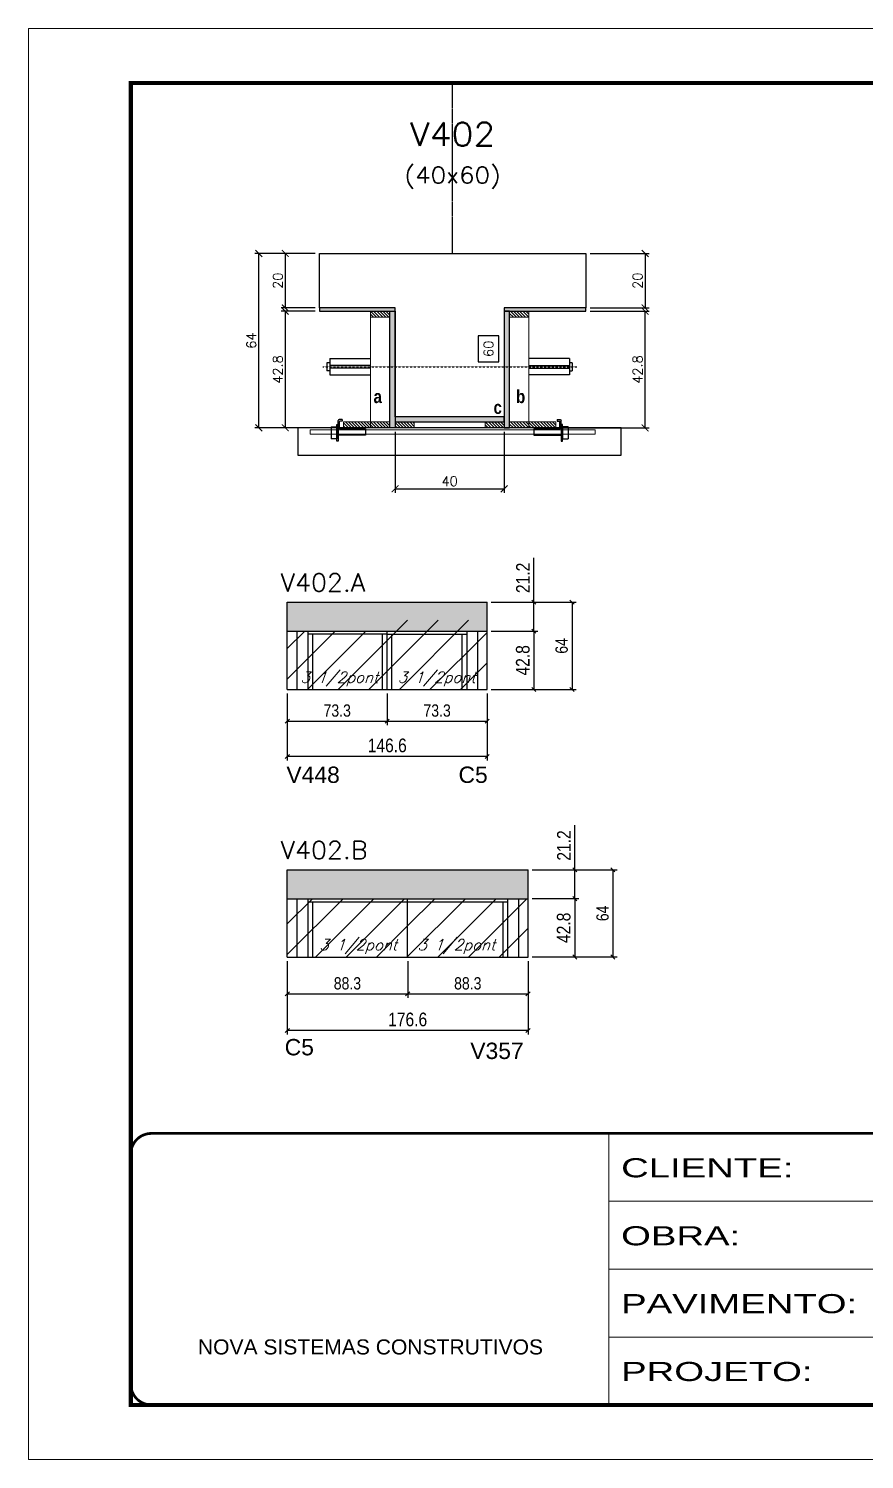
# Model space of a CAD drawing. Extents: x 137137 to 143418, y 10464 to 34486.
# Drawn here: x 140321 to 140934, y 32287 to 33337 of the extents above; entities that cross this region are included whole.
import ezdxf
from ezdxf.enums import TextEntityAlignment as Align

# ---------------------------------------------------------------- set-up
doc = ezdxf.new("R2010")
doc.units = 0
for name, pattern in [('CONTINUO', [0]), ('DASHED', [0.75, 0.5, -0.25]), ('HIDDEN', [0.375, 0.25, -0.125])]:
    doc.linetypes.add(name, pattern=pattern)
for name, color, linetype in [('5', 5, 'Continuous'), ('barrote', 251, 'Continuous'), ('COTA', 241, 'Continuous'), ('Cota Seção (2x)', 4, 'Continuous'), ('detalhes', 4, 'Continuous'), ('Painéis', 200, 'Continuous'), ('presilha', 1, 'Continuous'), ('Reaproveitamento', 251, 'Continuous'), ('SARR_2.2x7', 40, 'Continuous'), ('SARR_3.5x7', 81, 'Continuous'), ('TENSOR', 3, 'Continuous'), ('texto', 7, 'Continuous'), ('Texto de Titulo', 7, 'Continuous'), ('Texto Qtd Sarr', 242, 'Continuous')]:
    doc.layers.add(name, color=color, linetype=linetype)
for name, color, linetype, lineweight in [('CONCRETO', 251, 'Continuous', 25), ('Folhas', 255, 'Continuous', 9), ('Hachura', 251, 'Continuous', 9), ('Madeira', 126, 'Continuous', 18), ('SARRAFO DE PRESSAO', 251, 'DASHED', 9), ('SCO-___-LAJ', 2, 'Continuous', 0), ('Texto Seção', 7, 'Continuous', 15)]:
    doc.layers.add(name, color=color, linetype=linetype, lineweight=lineweight)
doc.styles.add('ARIAL', font='arial.ttf')
doc.styles.add('COTA TECNICA', font='techl___.ttf', dxfattribs={"height": 10})
doc.styles.add('COTA TECNICA-50', font='techl___.ttf', dxfattribs={"height": 9})
doc.styles.add('REGUA-120', font='ROMANS.shx', dxfattribs={"height": 15})
doc.styles.add('Romans', font='romans.shx')
doc.styles.get("Standard").update_dxf_attribs({"font": 'arial.ttf'})
doc.styles.add('TECNICA', font='techb___.ttf', dxfattribs={"height": 10})
doc.styles.add('Tecnologia', font='')
doc.styles.get('Tecnologia').set_extended_font_data('Forgotten Futurist')
doc.dimstyles.new('COTA PAINEL-50', dxfattribs={"dimtxt": 9, "dimasz": 3, "dimexe": 3, "dimexo": 3, "dimgap": 3, "dimtad": 1, "dimdec": 1, "dimzin": 12, "dimdsep": 46, "dimtxsty": 'COTA TECNICA-50', "dimblk1": 'OBLIQUE', "dimblk2": 'OBLIQUE', "dimsah": 1, "dimcen": 0.9, "dimclrd": 4, "dimclre": 4, "dimclrt": 240, "dimadec": 1, "dimazin": 3, "dimtfac": 1, "dimtdec": 1, "dimtmove": 0, "dimatfit": 3, "dimfxl": 1, "dimtolj": 1, "dimtzin": 12, "dimarcsym": 0})
doc.dimstyles.new('Cota Seção (2x)', dxfattribs={"dimtxt": 7, "dimasz": 5, "dimexe": 3, "dimexo": 3, "dimgap": 2, "dimtad": 3, "dimdec": 1, "dimlfac": 0.5, "dimzin": 12, "dimdsep": 46, "dimtxsty": 'Romans', "dimblk": 'ARCHTICK', "dimcen": 0, "dimclrd": 4, "dimclre": 4, "dimclrt": 1, "dimadec": 1, "dimazin": 3, "dimtfac": 1, "dimtdec": 1, "dimtmove": 0, "dimatfit": 3, "dimldrblk": 'OBLIQUE', "dimfxl": 1, "dimtolj": 1, "dimtzin": 12, "dimarcsym": 0})
doc.dimstyles.new('Cota Seção interna', dxfattribs={"dimtxt": 7, "dimasz": 6, "dimexe": 0.18, "dimexo": 2, "dimgap": -4, "dimtad": 3, "dimdec": 1, "dimlfac": 0.5, "dimzin": 12, "dimdsep": 46, "dimtxsty": 'Romans', "dimblk": 'ARCHTICK', "dimcen": 0.09, "dimse1": 1, "dimse2": 1, "dimsd1": 1, "dimsd2": 1, "dimclrd": 180, "dimclre": 5, "dimclrt": 1, "dimadec": 0, "dimazin": 3, "dimtfac": 1, "dimtdec": 1, "dimtofl": 0, "dimtmove": 0, "dimatfit": 3, "dimldrblk": 'ARCHTICK', "dimfxl": 1, "dimtolj": 1, "dimtzin": 0, "dimarcsym": 0})
doc.dimstyles.new('PAINEL', dxfattribs={"dimtxt": 10, "dimasz": 3, "dimexe": 3, "dimexo": 3, "dimgap": 3, "dimtad": 1, "dimdec": 1, "dimzin": 12, "dimdsep": 46, "dimtxsty": 'COTA TECNICA', "dimblk1": 'OBLIQUE', "dimblk2": 'OBLIQUE', "dimsah": 1, "dimcen": 0.9, "dimclrd": 4, "dimclre": 4, "dimclrt": 240, "dimadec": 1, "dimazin": 3, "dimtfac": 1, "dimtdec": 1, "dimtmove": 0, "dimatfit": 3, "dimfxl": 1, "dimtolj": 1, "dimtzin": 12, "dimarcsym": 0})
pattern_1 = [(315, (163546.3325, 24814.5573), (1.12253202, 1.12253202), [])]
pattern_2 = [(315, (163588.3325, 24814.5573), (1.12253202, 1.12253202), [])]

# ---------------------------------------------------------------- blocks, each defined once
blk = doc.blocks.new('9999999999')
at = {"color": 30, "linetype": 'CONTINUO'}
for p, q in [((98564.6, 34230.2), (98564.6, 34429.4)), ((98564.6, 34379.6), (99584, 34379.6)), ((98564.6, 34329.8), (99488, 34329.8)), ((98564.6, 34280), (99488, 34280))]:
    blk.add_line(p, q, dxfattribs=at)
at = {"color": 30, "linetype": 'CONTINUO', "const_width": 2}
blk.add_lwpolyline([(99584, 34230.2), (99584, 34414.4, 0.414214), (99569, 34429.4), (98229, 34429.4, 0.414214), (98214, 34414.4), (98214, 34245.2, 0.414214), (98229, 34230.2), (99584, 34230.2)], format="xyb", dxfattribs=at)
at = {"layer": 'Folhas'}
blk.add_lwpolyline([(98139, 34190.2), (99624, 34190.2), (99624, 35240.2), (98139, 35240.2)], close=True, dxfattribs=at)
at = {"layer": 'Folhas', "color": 30, "const_width": 3}
blk.add_lwpolyline([(98214, 34230.2), (99584, 34230.2), (99584, 35200.2), (98214, 35200.2)], close=True, dxfattribs=at)
at = {"color": 7, "linetype": 'Continuous', "ltscale": 5, "style": 'ARIAL'}
blk.add_text('NOVA SISTEMAS CONSTRUTIVOS', height=11.059, dxfattribs=at).set_placement((98263.2, 34267.2))
at = {"layer": 'Folhas', "color": 7, "style": 'Tecnologia', "width": 1.5}
for s, p in [('CLIENTE:', (98573.7, 34397.2)), ('OBRA:', (98573.7, 34347.3)), ('PAVIMENTO:', (98573.7, 34297.5)), ('PROJETO:', (98573.7, 34247.7))]:
    blk.add_text(s, height=14, dxfattribs=at).set_placement(p)
blk = doc.blocks.new('titulo1')
at = {"layer": 'Defpoints', "color": 252, "linetype": 'HIDDEN', "ltscale": 2}
blk.add_line((0, 0), (0, 125), dxfattribs=at)
at = {"layer": 'Defpoints', "style": 'Romans', "oblique": 15}
blk.add_attdef('FOLHA', text='', height=10, dxfattribs=at).set_placement((0, 15.6), align=Align.MIDDLE_CENTER)
at = {"layer": 'Texto Qtd Sarr', "color": 3, "style": 'Romans', "oblique": 15}
for tag, height, p in [('TITULO', 17, (0, 71.4)), ('SEÇÃO', 12, (0, 41.5))]:
    blk.add_attdef(tag, text='', height=height, dxfattribs=at).set_placement(p, align=Align.MIDDLE_CENTER)
blk = doc.blocks.new('_ArchTick')
at = {"color": 0, "linetype": 'ByBlock', "const_width": 0.15}
blk.add_lwpolyline([(-0.5, -0.5), (0.5, 0.5)], dxfattribs=at)
blk = doc.blocks.new('*D179')
at = {"layer": 'COTA', "color": 4, "lineweight": -2, "transparency": 16777216}
for p, q in [((140732.7, 33172.2), (140776.1, 33172.2)), ((140773.1, 33172.2), (140773.1, 33132.2)), ((140732.7, 33132.2), (140776.1, 33132.2))]:
    blk.add_line(p, q, dxfattribs=at)
at = {"layer": 'Defpoints', "color": 0, "transparency": 16777216}
for p in [(140729.7, 33172.2), (140729.7, 33132.2), (140773.1, 33132.2)]:
    blk.add_point(p, dxfattribs=at)
at = {"layer": 'COTA', "color": 4, "lineweight": -2, "transparency": 16777216, "xscale": 5, "yscale": 5, "zscale": 5}
for p, rotation in [((140773.1, 33172.2), 90), ((140773.1, 33132.2), 270)]:
    blk.add_blockref('_ArchTick', p, dxfattribs=dict(at, rotation=rotation))
at = {"layer": 'COTA', "color": 1, "transparency": 16777216, "insert": (140767.6, 33152.2), "char_height": 7, "attachment_point": 5, "rotation": 90, "style": 'Romans'}
blk.add_mtext('\\A1;20', dxfattribs=at)
blk = doc.blocks.new('_Oblique')
at = {"color": 0, "linetype": 'ByBlock', "lineweight": -2}
blk.add_line((-0.5, -0.5), (0.5, 0.5), dxfattribs=at)
blk = doc.blocks.new('*D180')
at = {"layer": 'COTA', "color": 4, "lineweight": -2, "transparency": 16777216}
for p, q in [((140531.1, 33172.2), (140486.7, 33172.2)), ((140489.7, 33044.2), (140489.7, 33172.2)), ((140553.1, 33044.2), (140486.7, 33044.2))]:
    blk.add_line(p, q, dxfattribs=at)
at = {"layer": 'Defpoints', "color": 0, "transparency": 16777216}
for p in [(140489.7, 33172.2), (140534.1, 33172.2), (140556.1, 33044.2)]:
    blk.add_point(p, dxfattribs=at)
at = {"layer": 'COTA', "color": 4, "lineweight": -2, "transparency": 16777216, "xscale": 5, "yscale": 5, "zscale": 5}
for p, rotation in [((140489.7, 33172.2), 90), ((140489.7, 33044.2), 270)]:
    blk.add_blockref('_ArchTick', p, dxfattribs=dict(at, rotation=rotation))
at = {"layer": 'COTA', "color": 1, "transparency": 16777216, "insert": (140484.2, 33108.2), "char_height": 7, "attachment_point": 5, "rotation": 90, "style": 'Romans'}
blk.add_mtext('\\A1;64', dxfattribs=at)
blk = doc.blocks.new('*D181')
at = {"layer": 'COTA', "color": 4, "lineweight": -2, "transparency": 16777216}
for p, q in [((140732.7, 33129.8), (140776.1, 33129.8)), ((140773.1, 33044.2), (140773.1, 33129.8)), ((140706.3, 33044.2), (140776.1, 33044.2))]:
    blk.add_line(p, q, dxfattribs=at)
at = {"layer": 'Defpoints', "color": 0, "transparency": 16777216}
for p in [(140729.7, 33129.8), (140773.1, 33129.8), (140703.3, 33044.2)]:
    blk.add_point(p, dxfattribs=at)
at = {"layer": 'COTA', "color": 4, "lineweight": -2, "transparency": 16777216, "xscale": 5, "yscale": 5, "zscale": 5}
for p, rotation in [((140773.1, 33129.8), 90), ((140773.1, 33044.2), 270)]:
    blk.add_blockref('_ArchTick', p, dxfattribs=dict(at, rotation=rotation))
at = {"layer": 'COTA', "color": 1, "transparency": 16777216, "insert": (140767.6, 33087), "char_height": 7, "attachment_point": 5, "rotation": 90, "style": 'Romans'}
blk.add_mtext('\\A1;42.8', dxfattribs=at)
blk = doc.blocks.new('*D182')
at = {"layer": 'Cota Seção (2x)', "color": 180, "lineweight": -2, "transparency": 16777216}
for p, q in [((140665.7, 33111.7), (140650.7, 33111.7)), ((140650.7, 33111.7), (140650.7, 33092.7)), ((140665.7, 33092.7), (140665.7, 33111.7)), ((140650.7, 33092.7), (140665.7, 33092.7))]:
    blk.add_line(p, q, dxfattribs=at)
at = {"layer": 'Defpoints', "color": 0, "transparency": 16777216}
for p in [(140669.7, 33172.2), (140669.7, 33172.2), (140669.7, 33052.2)]:
    blk.add_point(p, dxfattribs=at)
at = {"layer": 'Cota Seção (2x)', "color": 1, "transparency": 16777216, "insert": (140658.2, 33102.2), "char_height": 7, "attachment_point": 5, "rotation": 90, "style": 'Romans'}
blk.add_mtext('\\A1;60', dxfattribs=at)
blk = doc.blocks.new('*D183')
at = {"layer": 'COTA', "color": 4, "lineweight": -2, "transparency": 16777216}
for p, q in [((140531.1, 33172.2), (140506.1, 33172.2)), ((140509.1, 33172.2), (140509.1, 33132.2)), ((140531.1, 33132.2), (140506.1, 33132.2))]:
    blk.add_line(p, q, dxfattribs=at)
at = {"layer": 'Defpoints', "color": 0, "transparency": 16777216}
for p in [(140534.1, 33172.2), (140509.1, 33132.2), (140534.1, 33132.2)]:
    blk.add_point(p, dxfattribs=at)
at = {"layer": 'COTA', "color": 4, "lineweight": -2, "transparency": 16777216, "xscale": 5, "yscale": 5, "zscale": 5}
for p, rotation in [((140509.1, 33172.2), 90), ((140509.1, 33132.2), 270)]:
    blk.add_blockref('_ArchTick', p, dxfattribs=dict(at, rotation=rotation))
at = {"layer": 'COTA', "color": 1, "transparency": 16777216, "insert": (140503.6, 33152.2), "char_height": 7, "attachment_point": 5, "rotation": 90, "style": 'Romans'}
blk.add_mtext('\\A1;20', dxfattribs=at)
blk = doc.blocks.new('*D184')
at = {"layer": 'COTA', "color": 4, "lineweight": -2, "transparency": 16777216}
for p, q in [((140531.1, 33129.8), (140506.1, 33129.8)), ((140509.1, 33129.8), (140509.1, 33044.2)), ((140553.1, 33044.2), (140506.1, 33044.2))]:
    blk.add_line(p, q, dxfattribs=at)
at = {"layer": 'Defpoints', "color": 0, "transparency": 16777216}
for p in [(140534.1, 33129.8), (140509.1, 33044.2), (140556.1, 33044.2)]:
    blk.add_point(p, dxfattribs=at)
at = {"layer": 'COTA', "color": 4, "lineweight": -2, "transparency": 16777216, "xscale": 5, "yscale": 5, "zscale": 5}
for p, rotation in [((140509.1, 33129.8), 90), ((140509.1, 33044.2), 270)]:
    blk.add_blockref('_ArchTick', p, dxfattribs=dict(at, rotation=rotation))
at = {"layer": 'COTA', "color": 1, "transparency": 16777216, "insert": (140503.6, 33087), "char_height": 7, "attachment_point": 5, "rotation": 90, "style": 'Romans'}
blk.add_mtext('\\A1;42.8', dxfattribs=at)
blk = doc.blocks.new('PRESILHA METÁLICA 1')
at = {"layer": 'presilha'}
for p, q in [((7.5, 10.6), (7.5, 19.9)), ((12, 21), (8.6, 21)), ((9, 11.6), (9, 18.9)), ((12, 19.5), (9.6, 19.5)), ((12, 21), (12, 19.5)), ((0, 13), (6, 13)), ((0, 13), (0, 0)), ((6, 0), (0, 0)), ((6, 15.5), (7.5, 15.5)), ((6, -2.5), (6, 15.5)), ((6, 13), (6, 0)), ((7.5, 15.5), (7.5, -2.5)), ((37.5, 4.1), (7.5, 4.1)), ((37.5, 11), (9.6, 11)), ((37.5, 11), (37.5, 4.1)), ((7.5, -2.5), (6, -2.5))]:
    blk.add_line(p, q, dxfattribs=at)
for centre, radius, start, end in [((8.6, 19.9), 1.14, 90, 180), ((9.6, 18.9), 0.57, 90, 180), ((9.6, 11.6), 0.57, 180, 270)]:
    blk.add_arc(centre, radius, start, end, dxfattribs=at)
blk = doc.blocks.new('*D185')
at = {"layer": 'COTA', "color": 4, "lineweight": -2, "transparency": 16777216}
for p, q in [((140589.7, 33041.2), (140589.7, 32996.5)), ((140669.7, 33041.2), (140669.7, 32996.5)), ((140589.7, 32999.5), (140669.7, 32999.5))]:
    blk.add_line(p, q, dxfattribs=at)
at = {"layer": 'Defpoints', "color": 0, "transparency": 16777216}
for p in [(140589.7, 33044.2), (140669.7, 33044.2), (140669.7, 32999.5)]:
    blk.add_point(p, dxfattribs=at)
at = {"layer": 'COTA', "color": 4, "lineweight": -2, "transparency": 16777216, "xscale": 5, "yscale": 5, "zscale": 5, "rotation": 180}
blk.add_blockref('_ArchTick', (140589.7, 32999.5), dxfattribs=at)
at = {"layer": 'COTA', "color": 4, "lineweight": -2, "transparency": 16777216, "xscale": 5, "yscale": 5, "zscale": 5}
blk.add_blockref('_ArchTick', (140669.7, 32999.5), dxfattribs=at)
at = {"layer": 'COTA', "color": 1, "transparency": 16777216, "insert": (140629.7, 33005), "char_height": 7, "attachment_point": 5, "style": 'Romans'}
blk.add_mtext('\\A1;40', dxfattribs=at)
blk = doc.blocks.new('*D277')
at = {"layer": 'COTA', "color": 4, "linetype": 'ByBlock', "lineweight": -2, "transparency": 16777216}
for p, q in [((140510.6, 32849.2), (140510.6, 32800)), ((140657.2, 32849.2), (140657.2, 32800)), ((140657.2, 32803), (140510.6, 32803))]:
    blk.add_line(p, q, dxfattribs=at)
at = {"layer": 'Defpoints', "color": 0, "linetype": 'ByBlock', "transparency": 16777216}
for p in [(140510.6, 32852.2), (140657.2, 32852.2), (140510.6, 32803)]:
    blk.add_point(p, dxfattribs=at)
at = {"layer": 'COTA', "color": 4, "linetype": 'ByBlock', "lineweight": -2, "transparency": 16777216, "xscale": 3, "yscale": 3, "zscale": 3, "rotation": 180}
blk.add_blockref('_Oblique', (140510.6, 32803), dxfattribs=at)
at = {"layer": 'COTA', "color": 4, "linetype": 'ByBlock', "lineweight": -2, "transparency": 16777216, "xscale": 3, "yscale": 3, "zscale": 3}
blk.add_blockref('_Oblique', (140657.2, 32803), dxfattribs=at)
at = {"layer": 'COTA', "color": 240, "linetype": 'ByBlock', "transparency": 16777216, "insert": (140583.9, 32811.1), "char_height": 10, "attachment_point": 5, "style": 'COTA TECNICA'}
blk.add_mtext('\\A1;146.6', dxfattribs=at)
blk = doc.blocks.new('*D186')
at = {"layer": 'COTA', "color": 4, "linetype": 'ByBlock', "lineweight": -2, "transparency": 16777216}
for p, q in [((140660.2, 32895), (140694.5, 32895)), ((140691.5, 32895), (140691.5, 32852.2)), ((140660.2, 32852.2), (140694.5, 32852.2))]:
    blk.add_line(p, q, dxfattribs=at)
at = {"layer": 'Defpoints', "color": 0, "linetype": 'ByBlock', "transparency": 16777216}
for p in [(140657.2, 32895), (140657.2, 32852.2), (140691.5, 32852.2)]:
    blk.add_point(p, dxfattribs=at)
at = {"layer": 'COTA', "color": 4, "linetype": 'ByBlock', "lineweight": -2, "transparency": 16777216, "xscale": 3, "yscale": 3, "zscale": 3}
for p, rotation in [((140691.5, 32895), 90), ((140691.5, 32852.2), 270)]:
    blk.add_blockref('_Oblique', p, dxfattribs=dict(at, rotation=rotation))
at = {"layer": 'COTA', "color": 240, "linetype": 'ByBlock', "transparency": 16777216, "insert": (140683.4, 32873.6), "char_height": 10, "attachment_point": 5, "rotation": 90, "style": 'COTA TECNICA'}
blk.add_mtext('\\A1;42.8', dxfattribs=at)
blk = doc.blocks.new('*D278')
at = {"layer": 'COTA', "color": 4, "linetype": 'ByBlock', "lineweight": -2, "transparency": 16777216}
for p, q in [((140691.5, 32916.2), (140691.5, 32948.9)), ((140660.2, 32916.2), (140694.5, 32916.2)), ((140691.5, 32895), (140691.5, 32916.2)), ((140660.2, 32895), (140694.5, 32895))]:
    blk.add_line(p, q, dxfattribs=at)
at = {"layer": 'Defpoints', "color": 0, "linetype": 'ByBlock', "transparency": 16777216}
for p in [(140657.2, 32916.2), (140691.5, 32916.2), (140657.2, 32895)]:
    blk.add_point(p, dxfattribs=at)
at = {"layer": 'COTA', "color": 4, "linetype": 'ByBlock', "lineweight": -2, "transparency": 16777216, "xscale": 3, "yscale": 3, "zscale": 3}
for p, rotation in [((140691.5, 32916.2), 90), ((140691.5, 32895), 270)]:
    blk.add_blockref('_Oblique', p, dxfattribs=dict(at, rotation=rotation))
at = {"layer": 'COTA', "color": 240, "linetype": 'ByBlock', "transparency": 16777216, "insert": (140683.5, 32934.1), "char_height": 10, "attachment_point": 5, "rotation": 90, "style": 'COTA TECNICA'}
blk.add_mtext('\\A1;21.2', dxfattribs=at)
blk = doc.blocks.new('*D187')
at = {"layer": 'COTA', "color": 4, "linetype": 'ByBlock', "lineweight": -2, "transparency": 16777216}
for p, q in [((140660.2, 32916.2), (140722.5, 32916.2)), ((140719.5, 32916.2), (140719.5, 32852.2)), ((140660.2, 32852.2), (140722.5, 32852.2))]:
    blk.add_line(p, q, dxfattribs=at)
at = {"layer": 'Defpoints', "color": 0, "linetype": 'ByBlock', "transparency": 16777216}
for p in [(140657.2, 32916.2), (140657.2, 32852.2), (140719.5, 32852.2)]:
    blk.add_point(p, dxfattribs=at)
at = {"layer": 'COTA', "color": 4, "linetype": 'ByBlock', "lineweight": -2, "transparency": 16777216, "xscale": 3, "yscale": 3, "zscale": 3}
for p, rotation in [((140719.5, 32916.2), 90), ((140719.5, 32852.2), 270)]:
    blk.add_blockref('_Oblique', p, dxfattribs=dict(at, rotation=rotation))
at = {"layer": 'COTA', "color": 240, "linetype": 'ByBlock', "transparency": 16777216, "insert": (140711.9, 32884.2), "char_height": 9, "attachment_point": 5, "rotation": 90, "style": 'COTA TECNICA-50'}
blk.add_mtext('\\A1;64', dxfattribs=at)
blk = doc.blocks.new('*D279')
at = {"layer": 'COTA', "color": 4, "linetype": 'ByBlock', "lineweight": -2, "transparency": 16777216}
for p, q in [((140510.6, 32849.2), (140510.6, 32826)), ((140583.9, 32849.2), (140583.9, 32826)), ((140510.6, 32829), (140583.9, 32829))]:
    blk.add_line(p, q, dxfattribs=at)
at = {"layer": 'Defpoints', "color": 0, "linetype": 'ByBlock', "transparency": 16777216}
for p in [(140510.6, 32852.2), (140583.9, 32852.2), (140583.9, 32829)]:
    blk.add_point(p, dxfattribs=at)
at = {"layer": 'COTA', "color": 4, "linetype": 'ByBlock', "lineweight": -2, "transparency": 16777216, "xscale": 3, "yscale": 3, "zscale": 3, "rotation": 180}
blk.add_blockref('_Oblique', (140510.6, 32829), dxfattribs=at)
at = {"layer": 'COTA', "color": 4, "linetype": 'ByBlock', "lineweight": -2, "transparency": 16777216, "xscale": 3, "yscale": 3, "zscale": 3}
blk.add_blockref('_Oblique', (140583.9, 32829), dxfattribs=at)
at = {"layer": 'COTA', "color": 240, "linetype": 'ByBlock', "transparency": 16777216, "insert": (140547.2, 32836.7), "char_height": 9, "attachment_point": 5, "style": 'COTA TECNICA-50'}
blk.add_mtext('\\A1;73.3', dxfattribs=at)
blk = doc.blocks.new('*D188')
at = {"layer": 'COTA', "color": 4, "linetype": 'ByBlock', "lineweight": -2, "transparency": 16777216}
for p, q in [((140583.9, 32849.2), (140583.9, 32826)), ((140657.2, 32849.2), (140657.2, 32826)), ((140583.9, 32829), (140657.2, 32829))]:
    blk.add_line(p, q, dxfattribs=at)
at = {"layer": 'Defpoints', "color": 0, "linetype": 'ByBlock', "transparency": 16777216}
for p in [(140583.9, 32852.2), (140657.2, 32852.2), (140657.2, 32829)]:
    blk.add_point(p, dxfattribs=at)
at = {"layer": 'COTA', "color": 4, "linetype": 'ByBlock', "lineweight": -2, "transparency": 16777216, "xscale": 3, "yscale": 3, "zscale": 3, "rotation": 180}
blk.add_blockref('_Oblique', (140583.9, 32829), dxfattribs=at)
at = {"layer": 'COTA', "color": 4, "linetype": 'ByBlock', "lineweight": -2, "transparency": 16777216, "xscale": 3, "yscale": 3, "zscale": 3}
blk.add_blockref('_Oblique', (140657.2, 32829), dxfattribs=at)
at = {"layer": 'COTA', "color": 240, "linetype": 'ByBlock', "transparency": 16777216, "insert": (140620.5, 32836.7), "char_height": 9, "attachment_point": 5, "style": 'COTA TECNICA-50'}
blk.add_mtext('\\A1;73.3', dxfattribs=at)
blk = doc.blocks.new('*D280')
at = {"layer": 'COTA', "color": 4, "linetype": 'ByBlock', "lineweight": -2, "transparency": 16777216}
for p, q in [((140510.6, 32652.9), (140510.6, 32598.9)), ((140687.2, 32652.9), (140687.2, 32598.9)), ((140687.2, 32601.9), (140510.6, 32601.9))]:
    blk.add_line(p, q, dxfattribs=at)
at = {"layer": 'Defpoints', "color": 0, "linetype": 'ByBlock', "transparency": 16777216}
for p in [(140510.6, 32655.9), (140687.2, 32655.9), (140510.6, 32601.9)]:
    blk.add_point(p, dxfattribs=at)
at = {"layer": 'COTA', "color": 4, "linetype": 'ByBlock', "lineweight": -2, "transparency": 16777216, "xscale": 3, "yscale": 3, "zscale": 3, "rotation": 180}
blk.add_blockref('_Oblique', (140510.6, 32601.9), dxfattribs=at)
at = {"layer": 'COTA', "color": 4, "linetype": 'ByBlock', "lineweight": -2, "transparency": 16777216, "xscale": 3, "yscale": 3, "zscale": 3}
blk.add_blockref('_Oblique', (140687.2, 32601.9), dxfattribs=at)
at = {"layer": 'COTA', "color": 240, "linetype": 'ByBlock', "transparency": 16777216, "insert": (140598.9, 32610), "char_height": 10, "attachment_point": 5, "style": 'COTA TECNICA'}
blk.add_mtext('\\A1;176.6', dxfattribs=at)
blk = doc.blocks.new('*D189')
at = {"layer": 'COTA', "color": 4, "linetype": 'ByBlock', "lineweight": -2, "transparency": 16777216}
for p, q in [((140690.2, 32698.7), (140724.5, 32698.7)), ((140721.5, 32698.7), (140721.5, 32655.9)), ((140690.2, 32655.9), (140724.5, 32655.9))]:
    blk.add_line(p, q, dxfattribs=at)
at = {"layer": 'Defpoints', "color": 0, "linetype": 'ByBlock', "transparency": 16777216}
for p in [(140687.2, 32698.7), (140687.2, 32655.9), (140721.5, 32655.9)]:
    blk.add_point(p, dxfattribs=at)
at = {"layer": 'COTA', "color": 4, "linetype": 'ByBlock', "lineweight": -2, "transparency": 16777216, "xscale": 3, "yscale": 3, "zscale": 3}
for p, rotation in [((140721.5, 32698.7), 90), ((140721.5, 32655.9), 270)]:
    blk.add_blockref('_Oblique', p, dxfattribs=dict(at, rotation=rotation))
at = {"layer": 'COTA', "color": 240, "linetype": 'ByBlock', "transparency": 16777216, "insert": (140713.4, 32677.3), "char_height": 10, "attachment_point": 5, "rotation": 90, "style": 'COTA TECNICA'}
blk.add_mtext('\\A1;42.8', dxfattribs=at)
blk = doc.blocks.new('*D281')
at = {"layer": 'COTA', "color": 4, "linetype": 'ByBlock', "lineweight": -2, "transparency": 16777216}
for p, q in [((140721.5, 32719.9), (140721.5, 32752.6)), ((140690.2, 32719.9), (140724.5, 32719.9)), ((140721.5, 32698.7), (140721.5, 32719.9)), ((140690.2, 32698.7), (140724.5, 32698.7))]:
    blk.add_line(p, q, dxfattribs=at)
at = {"layer": 'Defpoints', "color": 0, "linetype": 'ByBlock', "transparency": 16777216}
for p in [(140687.2, 32719.9), (140721.5, 32719.9), (140687.2, 32698.7)]:
    blk.add_point(p, dxfattribs=at)
at = {"layer": 'COTA', "color": 4, "linetype": 'ByBlock', "lineweight": -2, "transparency": 16777216, "xscale": 3, "yscale": 3, "zscale": 3}
for p, rotation in [((140721.5, 32719.9), 90), ((140721.5, 32698.7), 270)]:
    blk.add_blockref('_Oblique', p, dxfattribs=dict(at, rotation=rotation))
at = {"layer": 'COTA', "color": 240, "linetype": 'ByBlock', "transparency": 16777216, "insert": (140713.5, 32737.7), "char_height": 10, "attachment_point": 5, "rotation": 90, "style": 'COTA TECNICA'}
blk.add_mtext('\\A1;21.2', dxfattribs=at)
blk = doc.blocks.new('*D190')
at = {"layer": 'COTA', "color": 4, "linetype": 'ByBlock', "lineweight": -2, "transparency": 16777216}
for p, q in [((140690.2, 32719.9), (140752.5, 32719.9)), ((140749.5, 32719.9), (140749.5, 32655.9)), ((140690.2, 32655.9), (140752.5, 32655.9))]:
    blk.add_line(p, q, dxfattribs=at)
at = {"layer": 'Defpoints', "color": 0, "linetype": 'ByBlock', "transparency": 16777216}
for p in [(140687.2, 32719.9), (140687.2, 32655.9), (140749.5, 32655.9)]:
    blk.add_point(p, dxfattribs=at)
at = {"layer": 'COTA', "color": 4, "linetype": 'ByBlock', "lineweight": -2, "transparency": 16777216, "xscale": 3, "yscale": 3, "zscale": 3}
for p, rotation in [((140749.5, 32719.9), 90), ((140749.5, 32655.9), 270)]:
    blk.add_blockref('_Oblique', p, dxfattribs=dict(at, rotation=rotation))
at = {"layer": 'COTA', "color": 240, "linetype": 'ByBlock', "transparency": 16777216, "insert": (140741.9, 32687.9), "char_height": 9, "attachment_point": 5, "rotation": 90, "style": 'COTA TECNICA-50'}
blk.add_mtext('\\A1;64', dxfattribs=at)
blk = doc.blocks.new('*D282')
at = {"layer": 'COTA', "color": 4, "linetype": 'ByBlock', "lineweight": -2, "transparency": 16777216}
for p, q in [((140510.6, 32652.9), (140510.6, 32625.8)), ((140598.9, 32652.9), (140598.9, 32625.8)), ((140510.6, 32628.8), (140598.9, 32628.8))]:
    blk.add_line(p, q, dxfattribs=at)
at = {"layer": 'Defpoints', "color": 0, "linetype": 'ByBlock', "transparency": 16777216}
for p in [(140510.6, 32655.9), (140598.9, 32655.9), (140598.9, 32628.8)]:
    blk.add_point(p, dxfattribs=at)
at = {"layer": 'COTA', "color": 4, "linetype": 'ByBlock', "lineweight": -2, "transparency": 16777216, "xscale": 3, "yscale": 3, "zscale": 3, "rotation": 180}
blk.add_blockref('_Oblique', (140510.6, 32628.8), dxfattribs=at)
at = {"layer": 'COTA', "color": 4, "linetype": 'ByBlock', "lineweight": -2, "transparency": 16777216, "xscale": 3, "yscale": 3, "zscale": 3}
blk.add_blockref('_Oblique', (140598.9, 32628.8), dxfattribs=at)
at = {"layer": 'COTA', "color": 240, "linetype": 'ByBlock', "transparency": 16777216, "insert": (140554.7, 32636.5), "char_height": 9, "attachment_point": 5, "style": 'COTA TECNICA-50'}
blk.add_mtext('\\A1;88.3', dxfattribs=at)
blk = doc.blocks.new('*D191')
at = {"layer": 'COTA', "color": 4, "linetype": 'ByBlock', "lineweight": -2, "transparency": 16777216}
for p, q in [((140598.9, 32652.9), (140598.9, 32625.8)), ((140687.2, 32652.9), (140687.2, 32625.8)), ((140598.9, 32628.8), (140687.2, 32628.8))]:
    blk.add_line(p, q, dxfattribs=at)
at = {"layer": 'Defpoints', "color": 0, "linetype": 'ByBlock', "transparency": 16777216}
for p in [(140598.9, 32655.9), (140687.2, 32655.9), (140687.2, 32628.8)]:
    blk.add_point(p, dxfattribs=at)
at = {"layer": 'COTA', "color": 4, "linetype": 'ByBlock', "lineweight": -2, "transparency": 16777216, "xscale": 3, "yscale": 3, "zscale": 3, "rotation": 180}
blk.add_blockref('_Oblique', (140598.9, 32628.8), dxfattribs=at)
at = {"layer": 'COTA', "color": 4, "linetype": 'ByBlock', "lineweight": -2, "transparency": 16777216, "xscale": 3, "yscale": 3, "zscale": 3}
blk.add_blockref('_Oblique', (140687.2, 32628.8), dxfattribs=at)
at = {"layer": 'COTA', "color": 240, "linetype": 'ByBlock', "transparency": 16777216, "insert": (140643, 32636.5), "char_height": 9, "attachment_point": 5, "style": 'COTA TECNICA-50'}
blk.add_mtext('\\A1;88.3', dxfattribs=at)

msp = doc.modelspace()

# ---------------------------------------------------------------- hatches: boundary and pattern name
at = {"layer": 'COTA', "linetype": 'ByBlock'}
h = msp.add_hatch(dxfattribs=at)
h.set_pattern_fill('AR-CONC', color=256, scale=0.03)
h.set_pattern_definition([(50, (2518.356, -318.839), (5.46554007, -0.47817257), [0.5715, -6.2865]), (355, (2518.356, -318.839), (-1.05730264, 5.73170536), [0.4572, -5.02921753]), (100.4514447, (2518.8114, -318.879), (4.40823741, 5.25353256), [0.48570026, -5.34270734]), (46.1842, (2518.356, -317.315), (8.13237123, -1.26126984), [0.85725, -9.42975]), (96.6355576, (2519.034, -317.42), (7.122124, 7.42278374), [0.7285507, -8.01406824]), (351.184151, (2518.356, -317.315), (7.122124, 7.42278374), [0.685799, -7.54379196]), (21, (2519.118, -317.696), (4.54843174, -3.06795595), [0.5715, -6.2865]), (326, (2519.118, -317.696), (1.85406085, 5.52563898), [0.4572, -5.0292]), (71.451445, (2519.497, -317.952), (6.40249258, 2.45768307), [0.48570026, -5.34269813]), (37.5, (2518.356, -318.8391), (0.092658098, 2.536651166), [0, -4.96824, 0, -5.1054, 0, -5.04825]), (7.5, (2518.356, -318.839), (2.004589875, 3.005417245), [0, -2.91084, 0, -4.85394, 0, -1.92405]), (327.5, (2516.6567, -318.8391), (4.067717855, -0.17186232), [0, -1.905, 0, -5.9436, 0, -7.8867]), (317.5, (2515.8947, -318.839), (4.44387544, 0.76279473), [0, -2.4765, 0, -3.94716, 0, -5.6007])])
h.paths.add_polyline_path([(140657.19, 32895), (140657.19, 32916.2), (140510.59, 32916.2), (140510.59, 32895)])
h = msp.add_hatch(dxfattribs=at)
h.set_pattern_fill('AR-CONC', color=256, scale=0.03)
h.set_pattern_definition([(50, (2533.356, -507.1607), (5.46554007, -0.47817257), [0.5715, -6.2865]), (355, (2533.356, -507.1607), (-1.05730264, 5.73170536), [0.4572, -5.02921753]), (100.4514447, (2533.8114, -507.2005), (4.40823741, 5.25353256), [0.48570026, -5.34270734]), (46.1842, (2533.356, -505.637), (8.13237123, -1.26126984), [0.85725, -9.42975]), (96.6355576, (2534.034, -505.742), (7.122124, 7.42278374), [0.7285507, -8.01406824]), (351.184151, (2533.356, -505.637), (7.122124, 7.42278374), [0.685799, -7.54379196]), (21, (2534.118, -506.0177), (4.54843174, -3.06795595), [0.5715, -6.2865]), (326, (2534.118, -506.0177), (1.85406085, 5.52563898), [0.4572, -5.0292]), (71.451445, (2534.497, -506.2733), (6.40249258, 2.45768307), [0.48570026, -5.34269813]), (37.5, (2533.356, -507.1607), (0.092658098, 2.536651166), [0, -4.96824, 0, -5.1054, 0, -5.04825]), (7.5, (2533.356, -507.1607), (2.004589875, 3.005417245), [0, -2.91084, 0, -4.85394, 0, -1.92405]), (327.5, (2531.6567, -507.1607), (4.067717855, -0.17186232), [0, -1.905, 0, -5.9436, 0, -7.8867]), (317.5, (2530.8947, -507.1607), (4.44387544, 0.76279473), [0, -2.4765, 0, -3.94716, 0, -5.6007])])
h.paths.add_polyline_path([(140687.19, 32698.68), (140687.19, 32719.88), (140510.59, 32719.88), (140510.59, 32698.68)])
at = {"layer": 'Hachura'}
h = msp.add_hatch(color=256, dxfattribs=at)
h.dxf.hatch_style = 1
h.paths.add_polyline_path([(140589.71, 33129.8), (140589.71, 33132.2), (140534.11, 33132.2), (140534.11, 33129.8)])
h = msp.add_hatch(dxfattribs=at)
h.set_pattern_fill('ANSI31', color=256, scale=0.5, angle=270, style=0)
h.set_pattern_definition([(315, (163546.3325, 24822.1573), (1.12253202, 1.12253202), [])])
h.paths.add_polyline_path([(140585.71, 33125.4), (140585.71, 33129.8), (140571.71, 33129.8), (140571.71, 33125.4)])
h = msp.add_hatch(color=256, dxfattribs=at)
h.dxf.hatch_style = 1
h.paths.add_polyline_path([(140585.71, 33129.8), (140589.71, 33129.8), (140589.71, 33044.2), (140585.71, 33044.2)])
h = msp.add_hatch(color=256, dxfattribs=at)
h.dxf.hatch_style = 1
h.paths.add_polyline_path([(140729.71, 33129.8), (140729.71, 33132.2), (140669.71, 33132.2), (140669.71, 33129.8)])
h = msp.add_hatch(color=256, dxfattribs=at)
h.dxf.hatch_style = 1
h.paths.add_polyline_path([(140673.71, 33129.8), (140669.71, 33129.8), (140669.71, 33044.2), (140673.71, 33044.2)])
h = msp.add_hatch(dxfattribs=at)
h.set_pattern_fill('ANSI31', color=256, scale=0.5, angle=270, style=0)
h.set_pattern_definition([(315, (163588.3325, 24822.1573), (1.12253202, 1.12253202), [])])
h.paths.add_polyline_path([(140673.71, 33125.4), (140673.71, 33129.8), (140687.71, 33129.8), (140687.71, 33125.4)])
h = msp.add_hatch(dxfattribs=at)
h.set_pattern_fill('ANSI31', color=256, scale=0.5, angle=270, style=0)
h.set_pattern_definition(pattern_1)
h.paths.add_polyline_path([(140551.71, 33044.2), (140551.71, 33048.6), (140571.71, 33048.6), (140571.71, 33044.2)])
h = msp.add_hatch(dxfattribs=at)
h.set_pattern_fill('ANSI31', color=256, scale=0.5, angle=270, style=0)
h.set_pattern_definition([(315, (163546.3325, 24740.9573), (1.12253202, 1.12253202), [])])
h.paths.add_polyline_path([(140585.71, 33044.2), (140585.71, 33048.6), (140571.71, 33048.6), (140571.71, 33044.2)])
h = msp.add_hatch(color=256, dxfattribs=at)
h.dxf.hatch_style = 1
h.paths.add_polyline_path([(140669.71, 33048.6), (140669.71, 33052.2), (140589.71, 33052.2), (140589.71, 33048.6)])
h = msp.add_hatch(dxfattribs=at)
h.set_pattern_fill('ANSI31', color=256, scale=0.5, angle=270, style=0)
h.set_pattern_definition(pattern_1)
h.paths.add_polyline_path([(140589.71, 33044.2), (140589.71, 33048.6), (140603.71, 33048.6), (140603.71, 33044.2)])
h = msp.add_hatch(dxfattribs=at)
h.set_pattern_fill('ANSI31', color=256, scale=0.5, angle=270, style=0)
h.set_pattern_definition(pattern_2)
h.paths.add_polyline_path([(140669.71, 33044.2), (140669.71, 33048.6), (140655.71, 33048.6), (140655.71, 33044.2)])
h = msp.add_hatch(dxfattribs=at)
h.set_pattern_fill('ANSI31', color=256, scale=0.5, angle=270, style=0)
h.set_pattern_definition([(315, (163588.3325, 24740.9573), (1.12253202, 1.12253202), [])])
h.paths.add_polyline_path([(140673.71, 33044.2), (140673.71, 33048.6), (140687.71, 33048.6), (140687.71, 33044.2)])
h = msp.add_hatch(dxfattribs=at)
h.set_pattern_fill('ANSI31', color=256, scale=0.5, angle=270, style=0)
h.set_pattern_definition(pattern_2)
h.paths.add_polyline_path([(140707.71, 33044.2), (140707.71, 33048.6), (140687.71, 33048.6), (140687.71, 33044.2)])
at = {"layer": 'Reaproveitamento', "ltscale": 25}
h = msp.add_hatch(dxfattribs=at)
h.set_pattern_fill('ANSI31', color=256, scale=5)
h.paths.add_polyline_path([(140657.19, 32903), (140583.89, 32903), (140583.89, 32852.2), (140657.19, 32852.2)])
h = msp.add_hatch(dxfattribs=at)
h.set_pattern_fill('ANSI31', color=256, scale=5)
h.paths.add_polyline_path([(140510.59, 32895), (140510.59, 32852.2), (140583.89, 32852.2), (140583.89, 32895)])
h.paths.add_polyline_path([(140512.41, 32851.88), (140580.03, 32851.88), (140585.53, 32867.85), (140517.91, 32867.85)], flags=9)
h.paths.add_polyline_path([(140583.78, 32851.88), (140651.39, 32851.88), (140656.89, 32867.85), (140589.28, 32867.85)], flags=9)
h = msp.add_hatch(dxfattribs=at)
h.set_pattern_fill('ANSI31', color=256, scale=5)
h.paths.add_polyline_path([(140598.89, 32698.68), (140510.59, 32698.68), (140510.59, 32655.88), (140598.89, 32655.88)])
h = msp.add_hatch(dxfattribs=at)
h.set_pattern_fill('ANSI31', color=256, scale=5)
h.paths.add_polyline_path([(140687.19, 32698.68), (140598.89, 32698.68), (140598.89, 32655.88), (140687.19, 32655.88)])

# ---------------------------------------------------------------- linework, layer by layer
at = {"ltscale": 3}
for p, q in [((140539.71, 33092.05), (140539.71, 33086.05)), ((140541.71, 33092.05), (140539.71, 33092.05)), ((140541.71, 33086.05), (140539.71, 33086.05)), ((140541.71, 33095.05), (140541.71, 33083.05)), ((140541.71, 33095.05), (140571.71, 33095.05)), ((140571.71, 33090.05), (140541.71, 33090.05)), ((140571.71, 33088.05), (140541.71, 33088.05)), ((140717.71, 33095.05), (140687.71, 33095.05)), ((140687.71, 33090.05), (140717.71, 33090.05)), ((140687.71, 33088.05), (140717.71, 33088.05)), ((140717.71, 33095.05), (140717.71, 33083.05)), ((140719.71, 33092.05), (140717.71, 33092.05)), ((140717.71, 33086.05), (140719.71, 33086.05)), ((140719.71, 33092.05), (140719.71, 33086.05)), ((140541.71, 33083.05), (140571.71, 33083.05)), ((140717.71, 33083.05), (140687.71, 33083.05))]:
    msp.add_line(p, q, dxfattribs=at)
at = {"layer": 'barrote'}
msp.add_lwpolyline([(140518.26, 33024.2), (140755.44, 33024.2), (140755.44, 33044.2), (140518.26, 33044.2)], close=True, dxfattribs=at)
at = {"layer": 'CONCRETO'}
msp.add_lwpolyline([(140534.11, 33132.2), (140534.11, 33172.2), (140729.71, 33172.2), (140729.71, 33132.2), (140669.71, 33132.2), (140669.71, 33052.2), (140589.71, 33052.2), (140589.71, 33132.2)], close=True, dxfattribs=at)
at = {"layer": 'COTA', "linetype": 'ByBlock'}
for p, q in [((140510.59, 32916.2), (140657.19, 32916.2)), ((140510.59, 32895), (140510.59, 32916.2)), ((140657.19, 32895), (140657.19, 32916.2)), ((140510.59, 32719.88), (140687.19, 32719.88)), ((140510.59, 32698.68), (140510.59, 32719.88)), ((140687.19, 32698.68), (140687.19, 32719.88))]:
    msp.add_line(p, q, dxfattribs=at)
at = {"layer": 'Madeira'}
for points in [[(140585.71, 33125.4), (140585.71, 33129.8), (140571.71, 33129.8), (140571.71, 33125.4)], [(140585.71, 33129.8), (140571.71, 33129.8), (140571.71, 33044.2), (140585.71, 33044.2)], [(140673.71, 33125.4), (140673.71, 33129.8), (140687.71, 33129.8), (140687.71, 33125.4)], [(140673.71, 33129.8), (140687.71, 33129.8), (140687.71, 33044.2), (140673.71, 33044.2)], [(140551.71, 33044.2), (140551.71, 33048.6), (140571.71, 33048.6), (140571.71, 33044.2)], [(140585.71, 33044.2), (140585.71, 33048.6), (140571.71, 33048.6), (140571.71, 33044.2)], [(140589.71, 33044.2), (140589.71, 33048.6), (140603.71, 33048.6), (140603.71, 33044.2)], [(140669.71, 33044.2), (140669.71, 33048.6), (140655.71, 33048.6), (140655.71, 33044.2)], [(140673.71, 33044.2), (140673.71, 33048.6), (140687.71, 33048.6), (140687.71, 33044.2)], [(140707.71, 33044.2), (140707.71, 33048.6), (140687.71, 33048.6), (140687.71, 33044.2)]]:
    msp.add_lwpolyline(points, close=True, dxfattribs=at)
at = {"layer": 'Painéis', "linetype": 'ByBlock'}
for p, q in [((140510.59, 32895), (140657.19, 32895)), ((140510.59, 32852.2), (140510.59, 32895)), ((140583.89, 32852.2), (140583.89, 32895)), ((140657.19, 32852.2), (140657.19, 32895)), ((140510.59, 32852.2), (140657.19, 32852.2)), ((140510.59, 32698.68), (140687.19, 32698.68)), ((140510.59, 32655.88), (140510.59, 32698.68)), ((140598.89, 32655.88), (140598.89, 32698.68)), ((140687.19, 32655.88), (140687.19, 32698.68)), ((140510.59, 32655.88), (140687.19, 32655.88))]:
    msp.add_line(p, q, dxfattribs=at)
at = {"layer": 'Painéis'}
for points in [[(140589.71, 33129.8), (140589.71, 33132.2), (140534.11, 33132.2), (140534.11, 33129.8)], [(140585.71, 33129.8), (140589.71, 33129.8), (140589.71, 33044.2), (140585.71, 33044.2)], [(140729.71, 33129.8), (140729.71, 33132.2), (140669.71, 33132.2), (140669.71, 33129.8)], [(140673.71, 33129.8), (140669.71, 33129.8), (140669.71, 33044.2), (140673.71, 33044.2)], [(140669.71, 33048.6), (140669.71, 33052.2), (140589.71, 33052.2), (140589.71, 33048.6)]]:
    msp.add_lwpolyline(points, close=True, dxfattribs=at)
at = {"layer": 'SARR_2.2x7', "linetype": 'Continuous'}
for p, q in [((140517.59, 32895), (140517.59, 32852.2)), ((140583.89, 32892.8), (140525.59, 32892.8)), ((140583.89, 32892.8), (140642.19, 32892.8)), ((140650.19, 32895), (140650.19, 32852.2)), ((140517.59, 32698.68), (140517.59, 32655.88)), ((140680.19, 32698.68), (140680.19, 32655.88)), ((140525.59, 32696.48), (140672.19, 32696.48))]:
    msp.add_line(p, q, dxfattribs=at)
at = {"layer": 'SARR_3.5x7'}
for p, q in [((140525.59, 32895), (140525.59, 32852.2)), ((140529.09, 32892.8), (140529.09, 32852.2)), ((140580.39, 32852.2), (140580.39, 32892.8)), ((140587.39, 32852.2), (140587.39, 32892.8)), ((140638.69, 32892.8), (140638.69, 32852.2)), ((140642.19, 32895), (140642.19, 32852.2)), ((140525.59, 32698.68), (140525.59, 32655.88)), ((140672.19, 32698.68), (140672.19, 32655.88)), ((140529.09, 32696.48), (140529.09, 32655.88)), ((140668.69, 32696.48), (140668.69, 32655.88))]:
    msp.add_line(p, q, dxfattribs=at)
at = {"layer": 'SCO-___-LAJ', "color": 1}
msp.add_lwpolyline([(140527.26, 33042.87), (140736.57, 33042.87), (140736.57, 33039.67), (140527.26, 33039.67)], close=True, dxfattribs=at)
at = {"layer": 'TENSOR', "linetype": 'HIDDEN', "ltscale": 0.5}
msp.add_line((140536.71, 33089.05), (140723.02, 33089.05), dxfattribs=at)

# ---------------------------------------------------------------- block references
at = {"layer": 'presilha', "yscale": 0.6666666666666666, "zscale": 0.6666666666666666}
for p, xscale in [((140542.84, 33036.23), 0.6666666666666666), ((140716.58, 33036.23), -0.6666666666666666)]:
    msp.add_blockref('PRESILHA METÁLICA 1', p, dxfattribs=dict(at, xscale=xscale))
at = {"layer": 'SARRAFO DE PRESSAO', "color": 6, "linetype": 'ByBlock'}
msp.add_blockref('9999999999', (42181.81, -1903), dxfattribs=at)
at = {"layer": 'Texto Seção'}
ref = msp.add_blockref('titulo1', (140631.91, 33172.2), dxfattribs=at)
ref.add_attrib('TITULO', 'V402', dxfattribs={"layer": 'Texto de Titulo', "color": 7, "height": 17, "style": 'Romans', "width": 1.1}).set_placement((140631.91, 33259.7), align=Align.MIDDLE_CENTER)
ref.add_attrib('SEÇÃO', '(40x60)', dxfattribs={"layer": 'Texto de Titulo', "color": 7, "height": 12, "style": 'Romans', "width": 1.1}).set_placement((140631.91, 33229.7), align=Align.MIDDLE_CENTER)

# ---------------------------------------------------------------- texts
at = {"layer": '5', "linetype": 'Continuous'}
for s, p in [('V448', (140509.95, 32783.64)), ('C5', (140636.2, 32783.64)), ('C5', (140508.67, 32583.72)), ('V357', (140644.85, 32581.02))]:
    msp.add_text(s, height=12, rotation=0.00004, dxfattribs=at).set_placement(p)
at = {"layer": 'detalhes', "style": 'TECNICA'}
for s, p in [('a', (140573.88, 33062.4)), ('b', (140678.43, 33062.39)), ('c', (140661.92, 33054.44))]:
    msp.add_text(s, height=9.6, dxfattribs=at).set_placement(p)
at = {"layer": 'texto', "color": 2, "char_height": 8, "attachment_point": 5, "style": 'Romans'}
for insert in [(140548.78, 32859.86), (140620.14, 32859.86), (140562.59, 32663.54), (140634.61, 32663.54)]:
    msp.add_mtext('{\\Q19;\\C256;3 1/2pont}', dxfattribs=dict(at, insert=insert))
at = {"layer": 'Texto Seção', "style": 'REGUA-120', "width": 1.05}
for s, p in [('V402.A', (140505.73, 32924.22)), ('V402.B', (140505.73, 32727.9))]:
    msp.add_text(s, height=13, dxfattribs=at).set_placement(p)

# ---------------------------------------------------------------- dimensions: what is measured, and where the dimension line sits
at = {"layer": 'COTA'}
for base, p1, p2, picture, middle in [((140489.74, 33172.2), (140556.11, 33044.2), (140534.11, 33172.2), '*D180', (140484.24, 33108.2)), ((140509.06, 33132.2), (140534.11, 33172.2), (140534.11, 33132.2), '*D183', (140503.56, 33152.2)), ((140773.08, 33132.2), (140729.71, 33172.2), (140729.71, 33132.2), '*D179', (140767.58, 33152.2)), ((140509.06, 33044.2), (140534.11, 33129.8), (140556.11, 33044.2), '*D184', (140503.56, 33087)), ((140773.08, 33129.8), (140703.31, 33044.2), (140729.71, 33129.8), '*D181', (140767.58, 33087))]:
    dim = msp.add_linear_dim(base=base, p1=p1, p2=p2, angle=90, dimstyle='Cota Seção (2x)', dxfattribs=at)
    dim.commit()
    dim.dimension.update_dxf_attribs({"geometry": picture, "text_midpoint": middle})
dim = msp.add_linear_dim(base=(140669.71, 32999.47), p1=(140589.71, 33044.2), p2=(140669.71, 33044.2), dimstyle='Cota Seção (2x)', dxfattribs=at)
dim.commit()
dim.dimension.update_dxf_attribs({"geometry": '*D185', "text_midpoint": (140629.71, 33004.97)})
at = {"layer": 'COTA', "linetype": 'ByBlock'}
for base, p1, p2, picture, middle in [((140691.52, 32916.2), (140657.19, 32895), (140657.19, 32916.2), '*D278', (140683.46, 32934.06)), ((140691.52, 32852.2), (140657.19, 32895), (140657.19, 32852.2), '*D186', (140683.43, 32873.6)), ((140721.52, 32719.88), (140687.19, 32698.68), (140687.19, 32719.88), '*D281', (140713.46, 32737.74)), ((140721.52, 32655.88), (140687.19, 32698.68), (140687.19, 32655.88), '*D189', (140713.43, 32677.28))]:
    dim = msp.add_linear_dim(base=base, p1=p1, p2=p2, angle=90, dimstyle='PAINEL', dxfattribs=at)
    dim.commit()
    dim.dimension.update_dxf_attribs({"geometry": picture, "text_midpoint": middle})
for base, p1, p2, picture, middle in [((140719.45, 32852.2), (140657.19, 32916.2), (140657.19, 32852.2), '*D187', (140711.86, 32884.2)), ((140749.45, 32655.88), (140687.19, 32719.88), (140687.19, 32655.88), '*D190', (140741.86, 32687.88))]:
    dim = msp.add_linear_dim(base=base, p1=p1, p2=p2, angle=90, dimstyle='COTA PAINEL-50', override={"dimarcsym": 1}, dxfattribs=at)
    dim.commit()
    dim.dimension.update_dxf_attribs({"geometry": picture, "text_midpoint": middle})
for base, p1, p2, picture, middle in [((140510.59, 32802.97), (140657.19, 32852.2), (140510.59, 32852.2), '*D277', (140583.89, 32811.08)), ((140510.59, 32601.91), (140687.19, 32655.88), (140510.59, 32655.88), '*D280', (140598.89, 32610.01))]:
    dim = msp.add_linear_dim(base=base, p1=p1, p2=p2, dimstyle='PAINEL', dxfattribs=at)
    dim.commit()
    dim.dimension.update_dxf_attribs({"geometry": picture, "text_midpoint": middle})
for base, p1, p2, picture, middle in [((140583.89, 32829.01), (140510.59, 32852.2), (140583.89, 32852.2), '*D279', (140547.24, 32836.71)), ((140657.19, 32829.01), (140583.89, 32852.2), (140657.19, 32852.2), '*D188', (140620.54, 32836.71)), ((140598.89, 32628.81), (140510.59, 32655.88), (140598.89, 32655.88), '*D282', (140554.74, 32636.53)), ((140687.19, 32628.81), (140598.89, 32655.88), (140687.19, 32655.88), '*D191', (140643.04, 32636.53))]:
    dim = msp.add_linear_dim(base=base, p1=p1, p2=p2, dimstyle='COTA PAINEL-50', override={"dimarcsym": 1}, dxfattribs=at)
    dim.commit()
    dim.dimension.update_dxf_attribs({"geometry": picture, "text_midpoint": middle})
at = {"layer": 'Cota Seção (2x)'}
dim = msp.add_linear_dim(base=(140669.71, 33172.2), p1=(140669.71, 33052.2), p2=(140669.71, 33172.2), angle=90, dimstyle='Cota Seção interna', dxfattribs=at)
dim.commit()
dim.dimension.update_dxf_attribs({"geometry": '*D182', "text_midpoint": (140669.71, 33102.2), "dimtype": 160})

doc.saveas('drawing.dxf')
